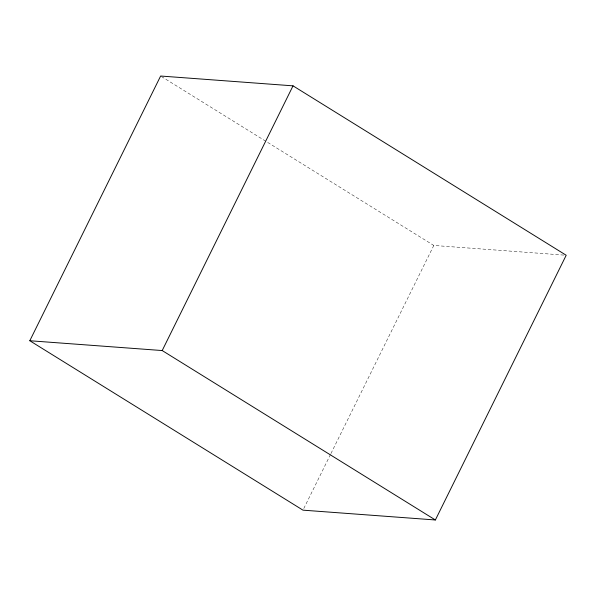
<?xml version="1.0" encoding="UTF-8"?>
<svg xmlns="http://www.w3.org/2000/svg" width="596" height="596" viewBox="0 0 596 596"><rect width="100%" height="100%" fill="white"/><g stroke="black" fill="none" stroke-linecap="round" stroke-linejoin="round"><path stroke-width="0.45" stroke-dasharray="2.98 2.23" d="M303.796 508.492L330.534 454.383M330.951 453.549L433.799 245.448L564.345 255.125M161.419 76.519L433.799 245.448"/><path stroke-width="0.89" d="M29.8 340.741L160.629 76.027L293.031 85.846L566.2 255.259L435.371 519.973L302.969 510.154L29.8 340.741L162.201 350.552L435.371 519.973M162.201 350.552L293.031 85.846"/></g></svg>
